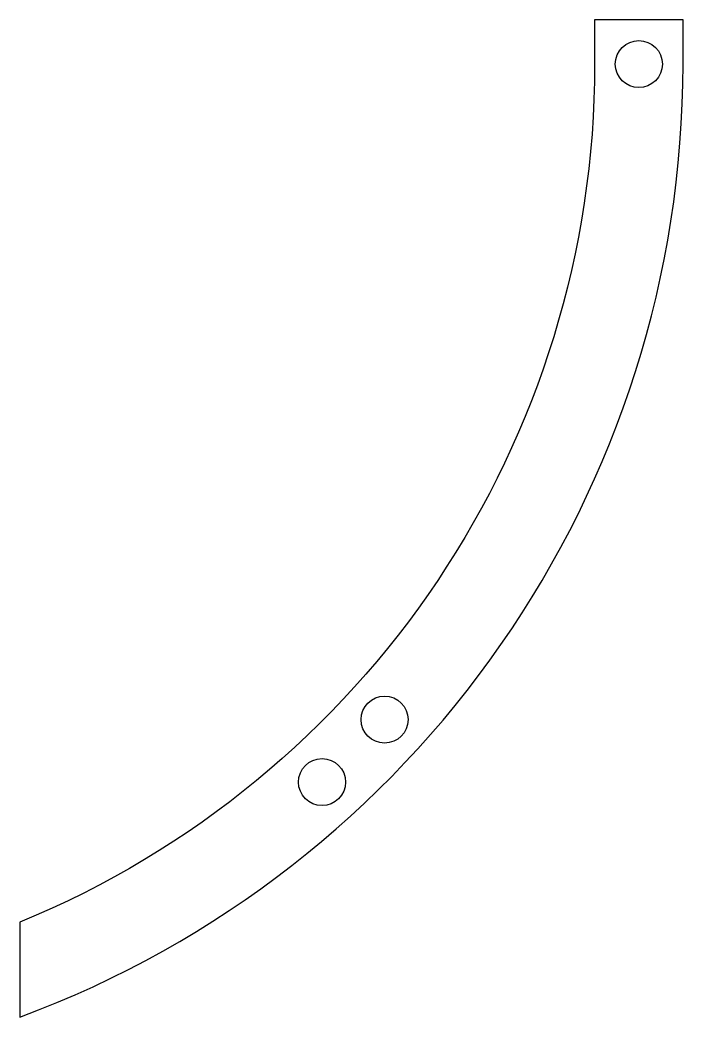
# Model space of a CAD drawing. Header units: inches. Extents: x 2 to 5.75, y -5.39 to 0.25.
import ezdxf

# ---------------------------------------------------------------- set-up
doc = ezdxf.new("R2010")
doc.units = ezdxf.units.IN
doc.header["$MEASUREMENT"] = 0

msp = doc.modelspace()

# ---------------------------------------------------------------- linework, layer by layer
msp.add_lwpolyline([(2, -5.391, 0.313599), (5.75, 0), (5.75, 0.25), (5.25, 0.25), (5.25, 0, -0.303858), (2, -4.8541)], format="xyb", close=True)
for centre in [(5.5, 0), (4.0618, -3.7083), (3.7083, -4.0618)]:
    msp.add_circle(centre, 0.133)

doc.saveas('drawing.dxf')
